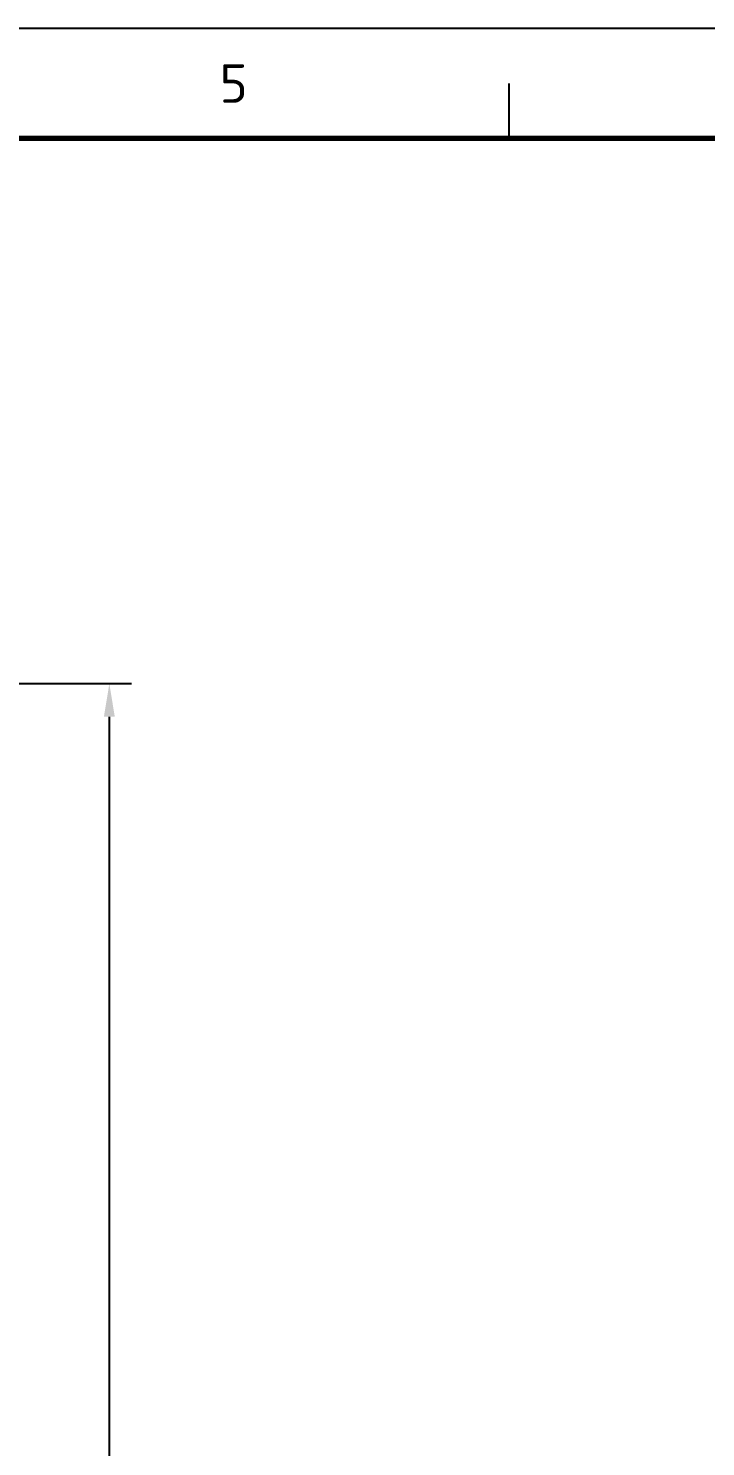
# Model space of a CAD drawing. Header units: millimetres. Extents: x 0 to 594, y 0 to 420.
# Drawn here: x 203.4 to 264.8, y 291.4 to 420 of the extents above; entities that cross this region are included whole.
import ezdxf
from ezdxf.enums import TextEntityAlignment as Align

# ---------------------------------------------------------------- set-up
doc = ezdxf.new("R2010")
doc.units = ezdxf.units.MM
for name, color, linetype, lineweight in [('04-COTA', 3, 'CONTINUOUS', 25), ('06-TEXTO', 7, 'CONTINUOUS', 25), ('07-RECUADRO', 7, 'CONTINUOUS', 70), ('08-FINA', 5, 'CONTINUOUS', 25)]:
    doc.layers.add(name, color=color, linetype=linetype, lineweight=lineweight)
doc.styles.add('ISO3098', font='isocpeur.ttf')
doc.dimstyles.new('FLAMA-ISO', dxfattribs={"dimtxt": 3.5, "dimasz": 3, "dimexe": 2, "dimexo": 1, "dimgap": 1, "dimtad": 1, "dimdec": 1, "dimtxsty": 'ISO3098', "dimcen": 2.5, "dimclrd": 3, "dimclre": 3, "dimclrt": 3, "dimazin": 3, "dimtfac": 1, "dimtmove": 0, "dimatfit": 3, "dimlwd": 25, "dimlwe": 25})

msp = doc.modelspace()

# ---------------------------------------------------------------- linework, layer by layer
at = {"layer": '07-RECUADRO'}
msp.add_lwpolyline([(20, 10), (584, 10), (584, 410), (20, 410)], close=True, dxfattribs=at)
at = {"layer": '08-FINA'}
msp.add_line((247, 410), (247, 415), dxfattribs=at)
msp.add_lwpolyline([(0, 0), (594, 0), (594, 420), (0, 420)], close=True, dxfattribs=at)

# ---------------------------------------------------------------- texts
at = {"layer": '06-TEXTO', "style": 'ISO3098'}
msp.add_text('5', height=3.5, dxfattribs=at).set_placement((222, 415), align=Align.MIDDLE_CENTER)

# ---------------------------------------------------------------- dimensions: what is measured, and where the dimension line sits
at = {"layer": '04-COTA'}
msp.add_linear_dim(base=(210.73, 53.425), p1=(188.73, 53.425), p2=(128.855, 360.575), angle=90, dimstyle='FLAMA-ISO', override={"dimlfac": 2}, dxfattribs=at).render()

doc.saveas('drawing.dxf')
